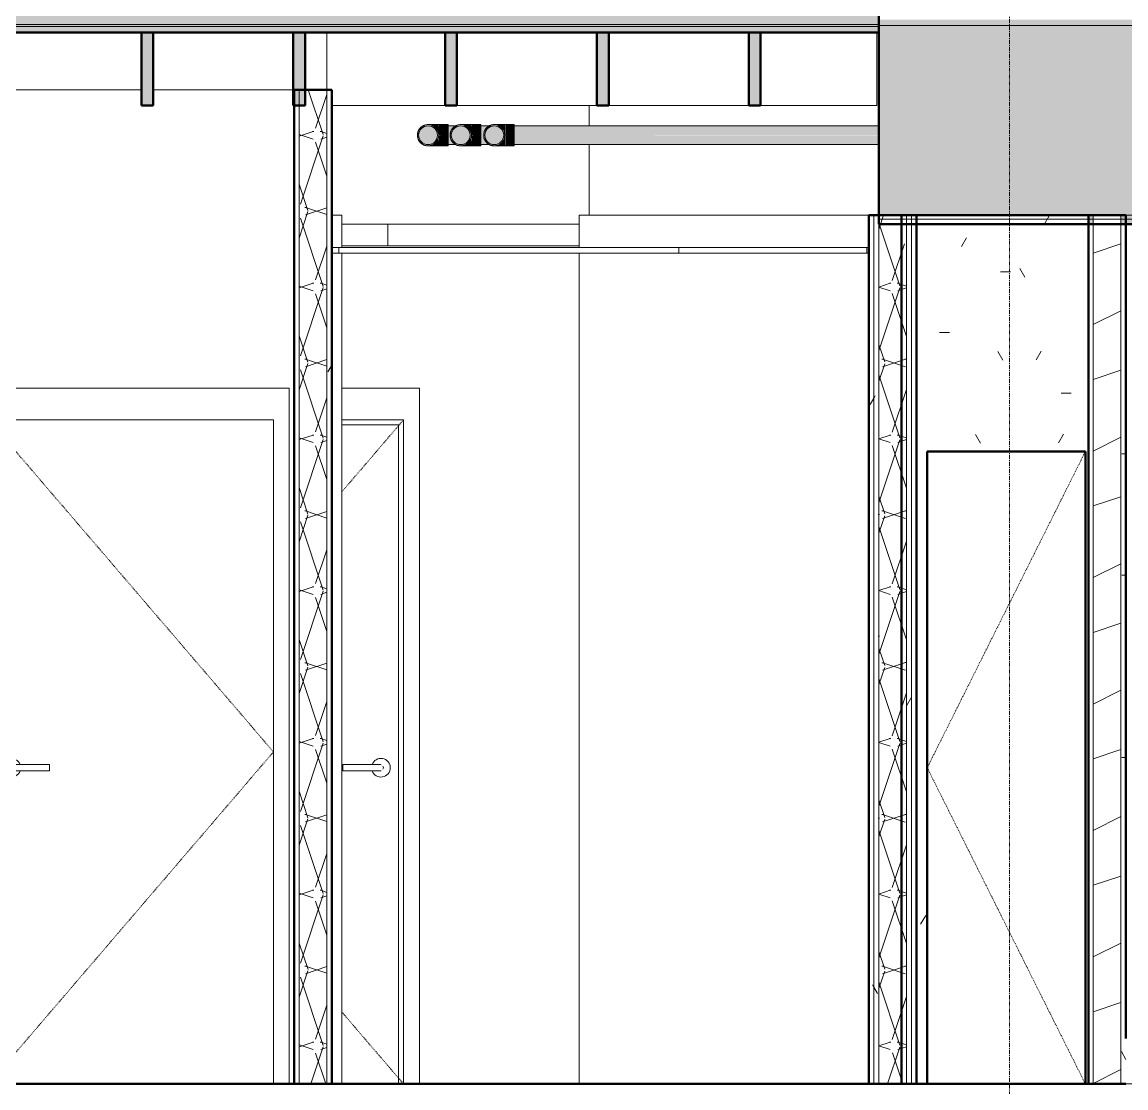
# Model space of a CAD drawing. Header units: inches. Extents: x 9610 to 16692, y -360 to 647.
# Drawn here: x 10342.4 to 10481.9, y -0.5 to 134.3 of the extents above; entities that cross this region are included whole.
import ezdxf

# ---------------------------------------------------------------- set-up
doc = ezdxf.new("R2010")
doc.units = ezdxf.units.IN
doc.header["$MEASUREMENT"] = 0
for name, pattern in [('Aligning Line 1_8_', [0.25, 0.125, -0.125]), ('Dash 1_16_', [0.125, 0.0625, -0.0625]), ('Grid Line 1_2_', [0.875, 0.5, -0.125, 0.125, -0.125])]:
    doc.linetypes.add(name, pattern=pattern)
for name, color, linetype, lineweight in [('0-1', 7, 'Continuous', 5), ('0-2', 250, 'Continuous', 9), ('0-4', 55, 'Continuous', 9), ('A-CLNG-1', 135, 'Continuous', 13), ('A-DOOR-1', 250, 'Continuous', 9), ('A-DOOR-2', 250, 'Dash 1_16_', 9), ('A-DOOR-FRAM-1', 250, 'Continuous', 9), ('A-FLOR-10', 192, 'Continuous', 50), ('A-FLOR-11', 135, 'Continuous', 13), ('A-FLOR-3', 8, 'Continuous', 5), ('A-FLOR-4', 31, 'Continuous', 5), ('A-FLOR-5', 251, 'Continuous', 5), ('A-FLOR-9', 21, 'Continuous', 13), ('A-FLOR-LEVL-1', 51, 'Grid Line 1_2_', 9), ('A-FLOR-MCUT', 51, 'Continuous', 13), ('A-FLOR-PATT-1', 8, 'Continuous', 9), ('A-WALL-1', 10, 'Continuous', 50), ('A-WALL-2', 7, 'Continuous', 13), ('A-WALL-3', 135, 'Continuous', 13), ('A-WALL-PATT-1', 250, 'Continuous', 9), ('A-WALL-PATT-2', 55, 'Continuous', 9), ('A-WALL-PATT-3', 53, 'Continuous', 9), ('G-ANNO-SYMB', 111, 'Aligning Line 1_8_', 9), ('I-WALL-1', 135, 'Continuous', 13), ('I-WALL-2', 10, 'Continuous', 50), ('P-PIPE-1', 55, 'Continuous', 9), ('P-PIPE-2', 8, 'Continuous', 5), ('P-PIPE-3', 94, 'Continuous', 9), ('S-BEAM-1', 55, 'Continuous', 9), ('S-BEAM-2', 41, 'Continuous', 9), ('S-BEAM-3', 10, 'Continuous', 50), ('S-GRID-1', 1, 'Grid Line 1_2_', 9)]:
    doc.layers.add(name, color=color, linetype=linetype, lineweight=lineweight)
pattern_1 = [(0, (10995.947, 72), (30.72, 7.68), [1.267, -21.773, 1.267, -21.773, -122.88]), (0, (10995.947, 72), (30.72, 7.68), [-46.08, 1.267, -44.813, 1.267, -21.773, -53.76]), (0, (10995.947, 72), (30.72, 7.68), [-115.2, 1.267, -14.093, 1.267, -37.133]), (120, (11007.467, 75.84), (-22.011075, 22.7643), [1.267, -21.773, 1.267, -21.773, -122.88]), (120, (11007.467, 75.84), (-22.011075, 22.7643), [-46.08, 1.267, -44.813, 1.267, -21.773, -53.76]), (120, (11007.467, 75.84), (-22.011075, 22.7643), [-115.2, 1.267, -14.093, 1.267, -37.133]), (240, (11011.307, 91.2), (-8.708925, -30.4443), [1.267, -21.773, 1.267, -21.773, -122.88]), (240, (11011.307, 91.2), (-8.708925, -30.4443), [-46.08, 1.267, -44.813, 1.267, -21.773, -53.76]), (240, (11011.307, 91.2), (-8.708925, -30.4443), [-115.2, 1.267, -14.093, 1.267, -37.133])]
pattern_2 = [(161.57, (10996.427, 72.48), (-3.8399538, -1.54e-05), [0, -27.322, 3.034, 0]), (18.43, (10995.467, 72.48), (-3.8399538, 1.54e-05), [0, -27.322, 3.034, 0]), (108.43, (10996.427, 72.48), (1.919622, -9.6005246), [9.106, -21.25]), (71.57, (10995.467, 72.48), (1.919622, 9.6005246), [9.106, -21.25])]

# ---------------------------------------------------------------- blocks, each defined once
blk = doc.blocks.new('Single-Flush - CLOSET-1720256-BUILDING SECTION - EAST_WEST - LOOKING NORTH')
at = {"layer": 'A-DOOR-2'}
for p in [(10477.58, 216), (10477.58, 136)]:
    blk.add_line(p, (10457.58, 176), dxfattribs=at)
blk = doc.blocks.new('CTR - 1st Phase - Unit Layouts_rvt-1-BUILDING SECTION - EAST_WEST - LOOKING NORTH')
at = {"layer": 'A-WALL-PATT-1'}
h = blk.add_hatch(dxfattribs=at)
h.set_pattern_fill('FP_1', color=256, style=0, pattern_type=2)
h.set_pattern_definition(pattern_1)
h.paths.add_polyline_path([(10477.18, 0), (10477.18, 109.87), (10453.54, 109.87), (10454.19, 103.92), (10454.19, 0), (10456.8, 0), (10456.8, 80), (10476.8, 80), (10476.8, 0)], flags=0)
h = blk.add_hatch(dxfattribs=at)
h.set_pattern_fill('FP_1', color=256, style=0, pattern_type=2)
h.set_pattern_definition(pattern_1)
h.paths.add_polyline_path([(10481.93, 0), (10481.93, 108.75), (10481.3, 108.75), (10481.3, 0)], flags=0)
at = {"layer": 'A-WALL-PATT-2'}
h = blk.add_hatch(dxfattribs=at)
h.set_pattern_fill('FP_4', color=256, style=0, pattern_type=2)
h.set_pattern_definition([(216.87, (11002.345, 87.994), (47.980943, 31.987086), [7.997, -71.971]), (206.565, (11011.941, 83.196), (-15.99371, -15.99413), [17.881, -17.881]), (198.435, (11011.941, 75.199), (-31.98674, -15.99388), [10.115, -40.461])])
h.paths.add_polyline_path([(10477.8, 0), (10481.3, 0), (10481.3, 109.87), (10477.8, 109.87), (10477.8, 5.5)], flags=0)
at = {"layer": 'A-WALL-1'}
for p, q in [((10477.18, 109.87), (10453.54, 109.87)), ((10453.54, 109.87), (10453.54, 0)), ((10481.93, 109.87), (10477.18, 109.87)), ((10477.18, 109.87), (10477.18, 0)), ((10477.18, 0), (10477.18, 109.87)), ((10481.93, 5.75), (10481.93, 109.87)), ((10456.8, 0), (10456.8, 80)), ((10456.8, 80), (10476.8, 80)), ((10476.8, 80), (10476.8, 0)), ((10453.54, 0), (10456.8, 0)), ((10476.8, 0), (10477.18, 0)), ((10477.18, 0), (10481.93, 0))]:
    blk.add_line(p, q, dxfattribs=at)
at = {"layer": 'A-WALL-2'}
for p, q in [((10477.8, 0), (10477.8, 109.87)), ((10481.3, 0), (10481.3, 109.87))]:
    blk.add_line(p, q, dxfattribs=at)
at = {"layer": 'A-WALL-3'}
blk.add_line((10388.6, 108.75), (10388.6, 106), dxfattribs=at)
at = {"layer": '0-2'}
blk.add_blockref('Single-Flush - CLOSET-1720256-BUILDING SECTION - EAST_WEST - LOOKING NORTH', (-0.78, -136), dxfattribs=at)
blk = doc.blocks.new('HOLLOW METAL - STAIR DOOR-2010521-BUILDING SECTION - EAST_WEST - LOOKING NORTH')
at = {"layer": 'A-DOOR-1'}
for p, q in [((10338.14, 84), (10338.14, 0)), ((10374.14, 84), (10338.14, 84)), ((10374.14, 0), (10374.14, 84)), ((10345.82, 40.39), (10341.68, 40.39)), ((10341.68, 39.61), (10345.82, 39.61)), ((10345.82, 40.39), (10345.82, 40)), ((10345.82, 40), (10345.82, 39.61))]:
    blk.add_line(p, q, dxfattribs=at)
at = {"layer": 'A-DOOR-1', "flags": 128}
for points in [[(10341.68, 40.39), (10341.66, 40.39), (10341.64, 40.39), (10341.61, 40.39), (10341.59, 40.39), (10341.57, 40.39), (10341.54, 40.39), (10341.52, 40.39), (10341.5, 40.39), (10341.48, 40.39), (10341.45, 40.39), (10341.43, 40.39), (10341.41, 40.39), (10341.39, 40.39), (10341.37, 40.39), (10341.35, 40.39), (10341.33, 40.39), (10341.31, 40.39), (10341.29, 40.39), (10341.28, 40.39), (10341.26, 40.39), (10341.24, 40.39), (10341.23, 40.39), (10341.21, 40.39), (10341.2, 40.39), (10341.19, 40.39), (10341.17, 40.39), (10341.16, 40.39), (10341.15, 40.39), (10341.14, 40.39), (10341.13, 40.39), (10341.12, 40.39), (10341.12, 40.39), (10341.11, 40.39), (10341.11, 40.39), (10341.1, 40.39), (10341.1, 40.39), (10341.09, 40.39), (10341.09, 40.39), (10341.09, 40.39)], [(10341.09, 39.61), (10341.09, 39.61), (10341.09, 39.61), (10341.1, 39.61), (10341.1, 39.61), (10341.1, 39.61), (10341.11, 39.61), (10341.12, 39.61), (10341.12, 39.61), (10341.13, 39.61), (10341.14, 39.61), (10341.15, 39.61), (10341.16, 39.61), (10341.17, 39.61), (10341.18, 39.61), (10341.2, 39.61), (10341.21, 39.61), (10341.22, 39.61), (10341.24, 39.61), (10341.26, 39.61), (10341.27, 39.61), (10341.29, 39.61), (10341.31, 39.61), (10341.33, 39.61), (10341.34, 39.61), (10341.36, 39.61), (10341.38, 39.61), (10341.4, 39.61), (10341.43, 39.61), (10341.45, 39.61), (10341.47, 39.61), (10341.49, 39.61), (10341.51, 39.61), (10341.54, 39.61), (10341.56, 39.61), (10341.58, 39.61), (10341.61, 39.61), (10341.63, 39.61), (10341.65, 39.61), (10341.68, 39.61), (10341.68, 39.61)]]:
    blk.add_lwpolyline(points, dxfattribs=at)
at = {"layer": 'A-DOOR-1'}
for centre, radius, start, end in [((10340.99, 40), 1.18, 19.6343, 180), ((10340.99, 40), 1.18, 180, 340.4367), ((10341.09, 40), 0.394, 150, 180), ((10341.09, 40), 0.394, 180, 210), ((10341.09, 40), 0.394, 90, 105), ((10341.09, 40), 0.394, 255, 270)]:
    blk.add_arc(centre, radius, start, end, dxfattribs=at)
at = {"layer": 'A-DOOR-2'}
for p, q in [((10338.14, 84), (10374.14, 42)), ((10374.14, 42), (10338.14, 0))]:
    blk.add_line(p, q, dxfattribs=at)
at = {"layer": 'A-DOOR-FRAM-1'}
for p, q in [((10336.14, 88), (10336.14, 0)), ((10376.14, 88), (10336.14, 88)), ((10376.14, 0), (10376.14, 88)), ((10338.14, 0), (10338.14, 84)), ((10338.14, 84), (10374.14, 84)), ((10374.14, 0), (10374.14, 84))]:
    blk.add_line(p, q, dxfattribs=at)
blk = doc.blocks.new('Dimension Lumber - 2x10-V17-BUILDING SECTION - EAST_WEST - LOOKING NORTH')
at = {"layer": 'S-BEAM-1'}
for p, q in [((10380.89, 125.75), (10380.89, 133)), ((10450.41, 133), (10450.41, 123.75)), ((10381.51, 123.75), (10395.84, 123.75)), ((10397.34, 123.75), (10415.04, 123.75)), ((10416.54, 123.75), (10434.24, 123.75)), ((10435.74, 123.75), (10450.41, 123.75))]:
    blk.add_line(p, q, dxfattribs=at)
blk = doc.blocks.new('Dimension Lumber - 2x10-2069430-BUILDING SECTION - EAST_WEST - LOOKING NORTH')
at = {"layer": 'S-BEAM-2'}
blk.add_hatch(color=256, dxfattribs=at).paths.add_polyline_path([(10261.44, 255.75), (10262.94, 255.75), (10262.94, 265), (10261.44, 265), (10261.44, 257.75)], flags=0)
at = {"layer": 'S-BEAM-3'}
for p, q in [((10262.94, 265), (10261.44, 265)), ((10261.44, 265), (10261.44, 255.75)), ((10262.94, 255.75), (10262.94, 265)), ((10261.44, 255.75), (10262.94, 255.75))]:
    blk.add_line(p, q, dxfattribs=at)
blk = doc.blocks.new('Dimension Lumber - 2x10-2069432-BUILDING SECTION - EAST_WEST - LOOKING NORTH')
at = {"layer": 'S-BEAM-2'}
blk.add_hatch(color=256, dxfattribs=at).paths.add_polyline_path([(10395.84, 255.75), (10397.34, 255.75), (10397.34, 265), (10395.84, 265), (10395.84, 257.63)], flags=0)
at = {"layer": 'S-BEAM-3'}
for p, q in [((10397.34, 265), (10395.84, 265)), ((10395.84, 265), (10395.84, 255.75)), ((10397.34, 255.75), (10397.34, 265)), ((10395.84, 255.75), (10397.34, 255.75))]:
    blk.add_line(p, q, dxfattribs=at)
blk = doc.blocks.new('Dimension Lumber - 2x10-2069433-BUILDING SECTION - EAST_WEST - LOOKING NORTH')
at = {"layer": 'S-BEAM-2'}
blk.add_hatch(color=256, dxfattribs=at).paths.add_polyline_path([(10416.54, 255.75), (10416.54, 265), (10415.04, 265), (10415.04, 255.75)], flags=0)
at = {"layer": 'S-BEAM-3'}
for p, q in [((10416.54, 265), (10415.04, 265)), ((10415.04, 265), (10415.04, 255.75)), ((10416.54, 255.75), (10416.54, 265)), ((10415.04, 255.75), (10416.54, 255.75))]:
    blk.add_line(p, q, dxfattribs=at)
blk = doc.blocks.new('Dimension Lumber - 2x10-2069434-BUILDING SECTION - EAST_WEST - LOOKING NORTH')
at = {"layer": 'S-BEAM-2'}
blk.add_hatch(color=256, dxfattribs=at).paths.add_polyline_path([(10435.74, 255.75), (10435.74, 265), (10434.24, 265), (10434.24, 255.75)], flags=0)
at = {"layer": 'S-BEAM-3'}
for p, q in [((10435.74, 265), (10434.24, 265)), ((10434.24, 265), (10434.24, 255.75)), ((10435.74, 255.75), (10435.74, 265)), ((10434.24, 255.75), (10435.74, 255.75))]:
    blk.add_line(p, q, dxfattribs=at)
blk = doc.blocks.new('HOLLOW METAL - UNIT DOOR-V19-BUILDING SECTION - EAST_WEST - LOOKING NORTH')
at = {"layer": 'A-DOOR-1'}
for p, q in [((10387.05, 40.39), (10382.91, 40.39)), ((10382.91, 40), (10382.91, 40.39)), ((10382.91, 39.61), (10382.91, 40)), ((10382.91, 39.61), (10387.05, 39.61))]:
    blk.add_line(p, q, dxfattribs=at)
at = {"layer": 'A-DOOR-1', "flags": 128}
for points in [[(10387.64, 40.39), (10387.64, 40.39), (10387.63, 40.39), (10387.63, 40.39), (10387.63, 40.39), (10387.62, 40.39), (10387.62, 40.39), (10387.61, 40.39), (10387.61, 40.39), (10387.6, 40.39), (10387.59, 40.39), (10387.58, 40.39), (10387.57, 40.39), (10387.56, 40.39), (10387.55, 40.39), (10387.53, 40.39), (10387.52, 40.39), (10387.5, 40.39), (10387.49, 40.39), (10387.47, 40.39), (10387.46, 40.39), (10387.44, 40.39), (10387.42, 40.39), (10387.4, 40.39), (10387.38, 40.39), (10387.36, 40.39), (10387.34, 40.39), (10387.32, 40.39), (10387.3, 40.39), (10387.28, 40.39), (10387.26, 40.39), (10387.24, 40.39), (10387.22, 40.39), (10387.19, 40.39), (10387.17, 40.39), (10387.15, 40.39), (10387.12, 40.39), (10387.1, 40.39), (10387.08, 40.39), (10387.05, 40.39), (10387.05, 40.39)], [(10387.05, 39.61), (10387.07, 39.61), (10387.09, 39.61), (10387.12, 39.61), (10387.14, 39.61), (10387.16, 39.61), (10387.19, 39.61), (10387.21, 39.61), (10387.23, 39.61), (10387.25, 39.61), (10387.28, 39.61), (10387.3, 39.61), (10387.32, 39.61), (10387.34, 39.61), (10387.36, 39.61), (10387.38, 39.61), (10387.4, 39.61), (10387.42, 39.61), (10387.44, 39.61), (10387.45, 39.61), (10387.47, 39.61), (10387.49, 39.61), (10387.5, 39.61), (10387.52, 39.61), (10387.53, 39.61), (10387.54, 39.61), (10387.56, 39.61), (10387.57, 39.61), (10387.58, 39.61), (10387.59, 39.61), (10387.6, 39.61), (10387.6, 39.61), (10387.61, 39.61), (10387.62, 39.61), (10387.62, 39.61), (10387.63, 39.61), (10387.63, 39.61), (10387.63, 39.61), (10387.64, 39.61), (10387.64, 39.61)]]:
    blk.add_lwpolyline(points, dxfattribs=at)
at = {"layer": 'A-DOOR-1'}
for centre, radius, start, end in [((10387.73, 40), 1.18, 360, 160.3657), ((10387.73, 40), 1.18, 199.5633, 360), ((10387.64, 40), 0.394, 75, 90), ((10387.64, 40), 0.394, 270, 285), ((10387.64, 40), 0.394, 0, 30), ((10387.64, 40), 0.394, 330, 0)]:
    blk.add_arc(centre, radius, start, end, dxfattribs=at)
at = {"layer": 'A-DOOR-2'}
for p, q in [((10390.59, 84), (10382.79, 74.9)), ((10382.79, 9.1), (10390.59, 0))]:
    blk.add_line(p, q, dxfattribs=at)
at = {"layer": 'A-DOOR-FRAM-1'}
for p, q in [((10382.79, 84), (10390.59, 84)), ((10390.59, 84), (10390.59, 0)), ((10382.79, 83.38), (10389.96, 83.38)), ((10389.96, 83.38), (10389.96, 0))]:
    blk.add_line(p, q, dxfattribs=at)
blk = doc.blocks.new('Elbow - PVC - Sch 40 - Standard-2079255-BUILDING SECTION - EAST_WEST - LOOKING NORTH')
at = {"layer": 'P-PIPE-1'}
h = blk.add_hatch(color=256, dxfattribs=at)
h.paths.add_polyline_path([(10393.69, 118.66), (10394.04, 118.7), (10394.38, 118.85), (10394.73, 119.16), (10394.86, 119.35), (10394.99, 119.65), (10395.02, 120.11), (10394.99, 120.35), (10394.84, 120.69), (10394.53, 121.04), (10394.28, 121.2), (10394, 121.3), (10393.67, 121.34), (10393.34, 121.3), (10392.92, 121.09), (10392.66, 120.85), (10392.5, 120.62), (10392.39, 120.35), (10392.35, 120), (10392.39, 119.65), (10392.54, 119.31), (10392.85, 118.96), (10393.1, 118.8), (10393.38, 118.7)], flags=0)
h.paths.add_polyline_path([(10393.69, 118.81), (10393.38, 118.85), (10393.05, 119.01), (10392.85, 119.16), (10392.66, 119.41), (10392.53, 119.82), (10392.52, 120.11), (10392.54, 120.31), (10392.74, 120.7), (10392.91, 120.88), (10393.1, 121.03), (10393.38, 121.15), (10393.69, 121.19), (10394, 121.15), (10394.39, 120.95), (10394.61, 120.74), (10394.72, 120.59), (10394.85, 120.18), (10394.88, 120), (10394.84, 119.69), (10394.72, 119.41), (10394.53, 119.16), (10394.19, 118.93), (10393.87, 118.84)], flags=0)
h = blk.add_hatch(color=256, dxfattribs=at)
h.paths.add_polyline_path([(10395.04, 120), (10395.07, 120.95), (10395.03, 121.34), (10394.32, 121.3), (10394.26, 121.29), (10394.12, 121.27), (10394.45, 121.1), (10394.74, 120.82), (10394.87, 120.63), (10394.99, 120.35), (10395.04, 120.03)], flags=0)
h.paths.add_polyline_path([(10394.72, 120.89), (10394.48, 121.11), (10394.66, 120.95)], flags=0)
h.paths.add_polyline_path([(10394.26, 121.29), (10394.12, 121.34), (10394.21, 121.3)], flags=0)
for points in [[(10395.1, 120), (10396.22, 120), (10396.22, 121.34), (10395.07, 121.3), (10395.07, 120)], [(10395.1, 118.66), (10396.22, 118.66), (10396.22, 120), (10395.07, 119.96), (10395.07, 118.66)]]:
    blk.add_hatch(color=256, dxfattribs=at).paths.add_polyline_path(points, flags=0)
h = blk.add_hatch(color=256, dxfattribs=at)
h.paths.add_polyline_path([(10394.64, 119.05), (10394.53, 118.93), (10394.61, 119.02)], flags=0)
h.paths.add_polyline_path([(10395.07, 118.66), (10395.03, 119.94), (10394.93, 119.51), (10394.84, 119.31), (10394.53, 118.96), (10394.31, 118.81), (10394.12, 118.7), (10394.12, 118.66), (10395.03, 118.66)], flags=0)
for p, q in [((10396.22, 121.34), (10395.07, 121.34)), ((10396.22, 121.34), (10396.22, 120)), ((10395.07, 118.66), (10396.22, 118.66)), ((10396.22, 120), (10396.22, 118.66))]:
    blk.add_line(p, q, dxfattribs=at)
at = {"layer": 'P-PIPE-1', "flags": 128}
for points in [[(10392.35, 120), (10392.35, 120.05), (10392.35, 120.11), (10392.36, 120.16), (10392.36, 120.21), (10392.37, 120.27), (10392.38, 120.32), (10392.4, 120.37), (10392.41, 120.42), (10392.43, 120.47), (10392.45, 120.52), (10392.47, 120.57), (10392.5, 120.62), (10392.52, 120.67), (10392.55, 120.71), (10392.58, 120.76), (10392.61, 120.8), (10392.64, 120.85), (10392.68, 120.89), (10392.72, 120.93), (10392.75, 120.96), (10392.79, 121), (10392.83, 121.04), (10392.88, 121.07), (10392.92, 121.1), (10392.96, 121.13), (10393.01, 121.16), (10393.06, 121.19), (10393.1, 121.21), (10393.15, 121.23), (10393.2, 121.25), (10393.25, 121.27), (10393.3, 121.29), (10393.36, 121.3), (10393.41, 121.31), (10393.46, 121.32), (10393.51, 121.33), (10393.57, 121.34), (10393.62, 121.34), (10393.68, 121.34), (10393.69, 121.34)], [(10393.69, 121.34), (10393.69, 121.34), (10393.69, 121.34), (10393.7, 121.34), (10393.71, 121.34), (10393.72, 121.34), (10393.73, 121.34), (10393.74, 121.34), (10393.76, 121.34), (10393.78, 121.34), (10393.8, 121.34), (10393.82, 121.34), (10393.85, 121.34), (10393.87, 121.34), (10393.9, 121.34), (10393.93, 121.34), (10393.96, 121.34), (10394, 121.34), (10394.03, 121.34), (10394.07, 121.34), (10394.11, 121.34), (10394.15, 121.34), (10394.19, 121.34), (10394.23, 121.34), (10394.28, 121.34), (10394.32, 121.34), (10394.37, 121.34), (10394.42, 121.34), (10394.47, 121.34), (10394.52, 121.34), (10394.57, 121.34), (10394.62, 121.34), (10394.67, 121.34), (10394.72, 121.34), (10394.78, 121.34), (10394.83, 121.34), (10394.89, 121.34), (10394.94, 121.34), (10395, 121.34), (10395.05, 121.34), (10395.07, 121.34)], [(10393.69, 118.66), (10393.64, 118.66), (10393.58, 118.66), (10393.53, 118.67), (10393.48, 118.67), (10393.42, 118.68), (10393.37, 118.69), (10393.32, 118.71), (10393.27, 118.72), (10393.22, 118.74), (10393.17, 118.76), (10393.12, 118.78), (10393.07, 118.81), (10393.02, 118.83), (10392.98, 118.86), (10392.93, 118.89), (10392.89, 118.92), (10392.84, 118.95), (10392.8, 118.99), (10392.76, 119.03), (10392.73, 119.06), (10392.69, 119.1), (10392.65, 119.14), (10392.62, 119.19), (10392.59, 119.23), (10392.56, 119.27), (10392.53, 119.32), (10392.5, 119.37), (10392.48, 119.41), (10392.46, 119.46), (10392.44, 119.51), (10392.42, 119.56), (10392.4, 119.61), (10392.39, 119.67), (10392.38, 119.72), (10392.37, 119.77), (10392.36, 119.82), (10392.35, 119.88), (10392.35, 119.93), (10392.35, 119.99), (10392.35, 120)], [(10395.07, 118.66), (10395.01, 118.66), (10394.96, 118.66), (10394.9, 118.66), (10394.85, 118.66), (10394.79, 118.66), (10394.74, 118.66), (10394.69, 118.66), (10394.63, 118.66), (10394.58, 118.66), (10394.53, 118.66), (10394.48, 118.66), (10394.43, 118.66), (10394.38, 118.66), (10394.33, 118.66), (10394.29, 118.66), (10394.24, 118.66), (10394.2, 118.66), (10394.16, 118.66), (10394.12, 118.66), (10394.08, 118.66), (10394.04, 118.66), (10394.01, 118.66), (10393.97, 118.66), (10393.94, 118.66), (10393.91, 118.66), (10393.88, 118.66), (10393.85, 118.66), (10393.83, 118.66), (10393.8, 118.66), (10393.78, 118.66), (10393.76, 118.66), (10393.75, 118.66), (10393.73, 118.66), (10393.72, 118.66), (10393.71, 118.66), (10393.7, 118.66), (10393.7, 118.66), (10393.69, 118.66), (10393.69, 118.66)]]:
    blk.add_lwpolyline(points, dxfattribs=at)
at = {"layer": 'P-PIPE-1'}
for start, end in [(0, 180), (180, 360)]:
    blk.add_arc((10393.69, 120), 1.34, start, end, dxfattribs=at)
blk = doc.blocks.new('CTR - 1st Phase - Common Walls_rvt-1-BUILDING SECTION - EAST_WEST - LOOKING NORTH')
at = {"layer": 'A-WALL-PATT-1'}
h = blk.add_hatch(dxfattribs=at)
h.set_pattern_fill('FP_1', color=256, style=0, pattern_type=2)
h.set_pattern_definition(pattern_1)
h.paths.add_polyline_path([(10381.51, 0), (10381.51, 125.75), (10380.89, 125.75), (10380.89, 0)], flags=0)
h = blk.add_hatch(dxfattribs=at)
h.set_pattern_fill('FP_1', color=256, style=0, pattern_type=2)
h.set_pattern_definition(pattern_1)
h.paths.add_polyline_path([(10449.44, 0), (10450.06, 0), (10450.06, 109.88), (10449.44, 109.88), (10449.44, 11.23)], flags=0)
h = blk.add_hatch(dxfattribs=at)
h.set_pattern_fill('FP_1', color=256, style=0, pattern_type=2)
h.set_pattern_definition(pattern_1)
h.paths.add_polyline_path([(10450.06, 0), (10450.69, 0), (10450.69, 109.88), (10450.06, 109.88), (10450.06, 11.23)], flags=0)
at = {"layer": 'A-WALL-PATT-3'}
h = blk.add_hatch(dxfattribs=at)
h.set_pattern_fill('FP_5', color=256, style=0, pattern_type=2)
h.set_pattern_definition(pattern_2)
h.paths.add_polyline_path([(10380.89, 0), (10380.89, 125.75), (10377.39, 125.75), (10377.39, 0)], flags=0)
h = blk.add_hatch(dxfattribs=at)
h.set_pattern_fill('FP_5', color=256, style=0, pattern_type=2)
h.set_pattern_definition(pattern_2)
h.paths.add_polyline_path([(10454.19, 0), (10454.19, 103.92), (10453.54, 109.88), (10450.69, 109.88), (10450.69, 0), (10453.54, 0)], flags=0)
at = {"layer": 'P-PIPE-1'}
for points in [[(10393.69, 118.81), (10394.05, 118.88), (10394.28, 118.97), (10394.53, 119.16), (10394.72, 119.41), (10394.84, 119.71), (10394.86, 120.11), (10394.79, 120.43), (10394.66, 120.67), (10394.53, 120.84), (10394.23, 121.05), (10393.87, 121.16), (10393.69, 121.19), (10393.38, 121.15), (10393.1, 121.03), (10392.85, 120.84), (10392.64, 120.55), (10392.53, 120.18), (10392.52, 119.9), (10392.56, 119.65), (10392.66, 119.41), (10392.85, 119.16), (10393.1, 118.97), (10393.51, 118.84)], [(10397.82, 118.81), (10398.18, 118.88), (10398.41, 118.97), (10398.66, 119.16), (10398.85, 119.41), (10398.97, 119.71), (10398.99, 120.11), (10398.92, 120.43), (10398.79, 120.67), (10398.66, 120.84), (10398.35, 121.05), (10398, 121.16), (10397.82, 121.19), (10397.51, 121.15), (10397.22, 121.03), (10396.98, 120.84), (10396.77, 120.55), (10396.65, 120.18), (10396.64, 119.9), (10396.69, 119.65), (10396.79, 119.41), (10396.98, 119.16), (10397.22, 118.97), (10397.64, 118.84)], [(10402.06, 118.81), (10402.43, 118.88), (10402.65, 118.97), (10402.9, 119.16), (10403.09, 119.41), (10403.21, 119.71), (10403.23, 120.11), (10403.16, 120.43), (10403.03, 120.67), (10402.9, 120.84), (10402.6, 121.05), (10402.24, 121.16), (10402.06, 121.19), (10401.75, 121.15), (10401.47, 121.03), (10401.22, 120.84), (10401.02, 120.55), (10400.9, 120.18), (10400.89, 119.9), (10400.93, 119.65), (10401.03, 119.41), (10401.22, 119.16), (10401.47, 118.97), (10401.88, 118.84)]]:
    blk.add_hatch(color=256, dxfattribs=at).paths.add_polyline_path(points, flags=0)
at = {"layer": 'P-PIPE-2'}
h = blk.add_hatch(color=256, dxfattribs=at)
h.paths.add_polyline_path([(10399.19, 120), (10399.15, 120.11), (10399.17, 120)], flags=0)
h.paths.add_polyline_path([(10396.22, 120), (10396.47, 120), (10396.52, 120.35), (10396.67, 120.69), (10396.98, 121.04), (10397.15, 121.19), (10396.22, 121.15), (10396.22, 120)], flags=0)
h = blk.add_hatch(color=256, dxfattribs=at)
h.paths.add_polyline_path([(10403.44, 120), (10403.4, 120.11), (10403.41, 120)], flags=0)
h.paths.add_polyline_path([(10400.72, 120), (10400.76, 120.35), (10400.91, 120.69), (10401.22, 121.04), (10401.39, 121.19), (10400.35, 121.15), (10400.35, 120), (10400.48, 120)], flags=0)
h = blk.add_hatch(color=256, dxfattribs=at)
h.paths.add_polyline_path([(10404.59, 120), (10450.69, 120.02), (10450.69, 121.19), (10404.59, 121.15), (10404.59, 120)], flags=0)
h.paths.add_polyline_path([(11247.2, 120), (11247.39, 120), (11247.39, 121.19), (11247.2, 121.15), (11247.2, 120.11)], flags=0)
h = blk.add_hatch(color=256, dxfattribs=at)
h.paths.add_polyline_path([(10396.22, 118.81), (10397.12, 118.85), (10396.78, 119.16), (10396.62, 119.41), (10396.51, 119.69), (10396.47, 120), (10396.22, 120), (10396.22, 118.84)], flags=0)
h.paths.add_polyline_path([(10399.19, 119.65), (10399.16, 120), (10399.18, 119.87), (10399.19, 119.69)], flags=0)
h = blk.add_hatch(color=256, dxfattribs=at)
h.paths.add_polyline_path([(10400.35, 118.81), (10401.37, 118.85), (10401.02, 119.16), (10400.86, 119.41), (10400.76, 119.69), (10400.72, 120), (10400.35, 120), (10400.35, 118.84)], flags=0)
h.paths.add_polyline_path([(10403.36, 119.65), (10403.41, 120), (10403.4, 120), (10403.36, 119.69)], flags=0)
h = blk.add_hatch(color=256, dxfattribs=at)
h.paths.add_polyline_path([(10416.63, 118.81), (10450.69, 118.85), (10450.69, 120), (10404.59, 120), (10404.59, 118.81), (10414.04, 118.81)], flags=0)
h.paths.add_polyline_path([(11247.2, 118.81), (11247.39, 118.85), (11247.39, 120), (11247.2, 120), (11247.2, 118.82)], flags=0)
at = {"layer": 'A-CLNG-1'}
for p, q in [((10381.51, 105.82), (10382.41, 105.82)), ((10382.41, 105.07), (10381.51, 105.07)), ((10382.41, 105.82), (10425.39, 105.82)), ((10382.41, 105.82), (10382.41, 105.07)), ((10425.39, 105.07), (10382.41, 105.07)), ((10425.39, 105.82), (10425.39, 105.07)), ((10425.39, 105.82), (10449.16, 105.82)), ((10449.16, 105.07), (10425.39, 105.07)), ((10449.16, 105.82), (10449.44, 105.82)), ((10449.16, 105.07), (10449.16, 105.82)), ((10449.44, 105.07), (10449.16, 105.07))]:
    blk.add_line(p, q, dxfattribs=at)
at = {"layer": 'A-WALL-2'}
for p, q in [((10377.39, 0), (10377.39, 125.75)), ((10380.89, 0), (10380.89, 125.75)), ((10450.06, 0), (10450.06, 109.88)), ((10450.69, 0), (10450.69, 109.88)), ((10454.19, 0), (10454.19, 109.88)), ((10454.81, 0), (10454.81, 109.88))]:
    blk.add_line(p, q, dxfattribs=at)
at = {"layer": 'I-WALL-1'}
for p, q in [((10357.44, 125.75), (10339.74, 125.75)), ((10376.64, 125.75), (10358.94, 125.75)), ((10381.51, 109.88), (10382.79, 109.88)), ((10382.79, 109.88), (10382.79, 105.82)), ((10449.44, 109.88), (10412.79, 109.88)), ((10412.79, 109.88), (10412.79, 105.82)), ((10412.79, 106), (10382.79, 106)), ((10382.79, 105.07), (10382.79, 0)), ((10412.79, 105.07), (10412.79, 0)), ((10336.14, 88), (10376.14, 88)), ((10376.14, 88), (10376.14, 0)), ((10382.79, 88), (10392.59, 88)), ((10392.59, 88), (10392.59, 0))]:
    blk.add_line(p, q, dxfattribs=at)
at = {"layer": 'I-WALL-2'}
for p, q in [((10381.51, 125.75), (10376.76, 125.75)), ((10376.76, 125.75), (10376.76, 0)), ((10381.51, 0), (10381.51, 125.75)), ((10455.44, 109.88), (10449.44, 109.88)), ((10449.44, 109.88), (10449.44, 0)), ((10455.44, 0), (10455.44, 109.88)), ((10376.76, 0), (10381.51, 0)), ((10449.44, 0), (10455.44, 0))]:
    blk.add_line(p, q, dxfattribs=at)
at = {"layer": 'P-PIPE-1'}
for p, q in [((10397.2, 121.19), (10396.22, 121.19)), ((10401.45, 121.19), (10400.35, 121.19)), ((10450.69, 121.19), (10404.59, 121.19)), ((10396.22, 118.81), (10397.2, 118.81)), ((10400.35, 118.81), (10401.45, 118.81)), ((10404.59, 118.81), (10450.69, 118.81))]:
    blk.add_line(p, q, dxfattribs=at)
at = {"layer": 'P-PIPE-3'}
for centre, start, end in [((10393.69, 120), 0, 180), ((10397.82, 120), 0, 180), ((10402.06, 120), 0, 180), ((10393.69, 120), 180, 0), ((10397.82, 120), 180, 0), ((10402.06, 120), 180, 0)]:
    blk.add_arc(centre, 1.19, start, end, dxfattribs=at)
at = {"layer": '0-4'}
for name, p in [('Dimension Lumber - 2x10-2069430-BUILDING SECTION - EAST_WEST - LOOKING NORTH', (96, -132)), ('Dimension Lumber - 2x10-2069430-BUILDING SECTION - EAST_WEST - LOOKING NORTH', (115.2, -132)), ('Dimension Lumber - 2x10-V17-BUILDING SECTION - EAST_WEST - LOOKING NORTH', (0, 0)), ('Dimension Lumber - 2x10-2069432-BUILDING SECTION - EAST_WEST - LOOKING NORTH', (0, -132)), ('Dimension Lumber - 2x10-2069433-BUILDING SECTION - EAST_WEST - LOOKING NORTH', (0, -132)), ('Dimension Lumber - 2x10-2069434-BUILDING SECTION - EAST_WEST - LOOKING NORTH', (0, -132)), ('Elbow - PVC - Sch 40 - Standard-2079255-BUILDING SECTION - EAST_WEST - LOOKING NORTH', (0, 0)), ('Elbow - PVC - Sch 40 - Standard-2079255-BUILDING SECTION - EAST_WEST - LOOKING NORTH', (4.13, 0)), ('Elbow - PVC - Sch 40 - Standard-2079255-BUILDING SECTION - EAST_WEST - LOOKING NORTH', (8.37, 0)), ('HOLLOW METAL - STAIR DOOR-2010521-BUILDING SECTION - EAST_WEST - LOOKING NORTH', (0, 0)), ('HOLLOW METAL - UNIT DOOR-V19-BUILDING SECTION - EAST_WEST - LOOKING NORTH', (0, 0))]:
    blk.add_blockref(name, p, dxfattribs=at)

msp = doc.modelspace()

# ---------------------------------------------------------------- hatches: boundary and pattern name
at = {"layer": 'A-FLOR-3'}
h = msp.add_hatch(color=256, dxfattribs=at)
h.paths.add_polyline_path([(11648.0894, 133.75), (11853.1894, 133.75), (11853.1894, 134), (11648.0894, 134), (11648.0894, 133.875)], flags=0)
h.paths.add_polyline_path([(10413.3059, 133.75), (10450.6894, 133.75), (10450.6894, 134), (10245.5894, 134), (10245.5894, 133.75), (10412.7894, 133.75)], flags=0)
at = {"layer": 'A-FLOR-4'}
h = msp.add_hatch(color=256, dxfattribs=at)
h.paths.add_polyline_path([(11643.7037, 109.875), (11648.0894, 109.875), (11648.0894, 133.875), (11250.1394, 133.875), (11250.1394, 109.875), (11622.3894, 109.875)], flags=0)
h.paths.add_polyline_path([(10847.1793, 109.875), (10848.6394, 109.875), (10848.6394, 133.875), (10450.6894, 133.875), (10450.6894, 109.875), (10825.6516, 109.875)], flags=0)
at = {"layer": 'A-FLOR-5'}
h = msp.add_hatch(color=256, dxfattribs=at)
h.paths.add_polyline_path([(11471.4822, 109.375), (11576.7394, 109.375), (11576.7394, 109.875), (11285.9144, 109.875), (11285.9144, 109.375), (11454.3103, 109.375)], flags=0)
h.paths.add_polyline_path([(11580.7146, 109.375), (11617.4785, 109.375), (11617.4785, 109.875), (11580.2394, 109.875), (11580.2394, 109.375)], flags=0)
h.paths.add_polyline_path([(11621.6098, 109.375), (11621.6035, 109.875), (11620.9785, 109.8376), (11620.9785, 109.375), (11621.6035, 109.375)], flags=0)
h.paths.add_polyline_path([(10522.6644, 109.375), (10812.8644, 109.375), (10812.8644, 109.875), (10522.0394, 109.875), (10522.0394, 109.375)], flags=0)
h.paths.add_polyline_path([(10518.0642, 109.375), (10518.5394, 109.375), (10518.5394, 109.875), (10481.3003, 109.875), (10481.3003, 109.375), (10502.7363, 109.375)], flags=0)
h.paths.add_polyline_path([(10477.8003, 109.375), (10477.8003, 109.875), (10477.1753, 109.875), (10477.1753, 109.375)], flags=0)
at = {"layer": 'A-FLOR-9'}
h = msp.add_hatch(color=256, dxfattribs=at)
h.paths.add_polyline_path([(11757.0019, 133), (11853.1894, 133), (11853.1894, 133.75), (11648.0894, 133.75), (11648.0894, 133), (11751.3422, 133)], flags=0)
h.paths.add_polyline_path([(10450.6894, 133), (10450.6894, 133.75), (10245.5894, 133.75), (10245.5894, 133), (10450.4144, 133)], flags=0)
at = {"layer": 'A-FLOR-PATT-1'}
h = msp.add_hatch(dxfattribs=at)
h.set_pattern_fill('FP_1', color=256, style=0, pattern_type=2)
h.set_pattern_definition(pattern_1)
h.paths.add_polyline_path([(11772.8699, 134), (11853.1894, 134), (11853.1894, 136), (11648.0894, 136), (11648.0894, 134), (11757.0019, 134)], flags=0)
h.paths.add_polyline_path([(10412.7894, 134), (10450.6894, 134), (10450.6894, 136), (10245.5894, 136), (10245.5894, 134), (10395.0979, 134)], flags=0)
h = msp.add_hatch(dxfattribs=at)
h.set_pattern_fill('FP_3', color=256, style=0, pattern_type=2)
h.set_pattern_definition([(0, (10995.947, 72), (0, 4.798), []), (315, (10995.947, 72), (4.798427, 0), [6.786, -6.786]), (45, (10995.947, 72), (4.798427, 0), [6.786, -6.786])])
h.paths.add_polyline_path([(11645.7098, 133.875), (11648.0894, 133.875), (11648.0894, 134.625), (11250.1394, 134.625), (11250.1394, 133.875), (11643.7037, 133.875)], flags=0)
h.paths.add_polyline_path([(10450.6894, 133.875), (10848.6394, 133.875), (10848.6081, 134.625), (10450.6894, 134.625), (10450.6894, 134)], flags=0)
h = msp.add_hatch(dxfattribs=at)
h.set_pattern_fill('FP_1', color=256, style=0, pattern_type=2)
h.set_pattern_definition(pattern_1)
h.paths.add_polyline_path([(11471.4822, 108.75), (11576.7394, 108.75), (11576.7394, 109.375), (11285.9144, 109.375), (11285.9144, 108.75), (11455.8051, 108.75)], flags=0)
h.paths.add_polyline_path([(11580.5274, 108.75), (11617.4785, 108.75), (11617.4785, 109.375), (11580.2394, 109.375), (11580.2394, 108.75)], flags=0)
h.paths.add_polyline_path([(11621.6176, 108.75), (11621.6035, 109.375), (11620.9785, 109.375), (11620.9785, 108.75), (11621.6035, 108.75)], flags=0)
h.paths.add_polyline_path([(10522.7948, 108.75), (10812.8644, 108.75), (10812.8644, 109.375), (10522.0394, 109.375), (10522.0394, 108.75), (10522.6644, 108.75)], flags=0)
h.paths.add_polyline_path([(10518.5394, 108.75), (10518.5394, 109.375), (10481.3003, 109.375), (10481.3003, 108.75), (10518.2514, 108.75)], flags=0)
h.paths.add_polyline_path([(10477.1612, 108.75), (10477.8003, 108.75), (10477.8003, 109.375), (10477.169, 109.375), (10477.1617, 108.7957)], flags=0)

# ---------------------------------------------------------------- linework, layer by layer
at = {"layer": 'A-FLOR-10'}
for p, q in [((10450.6894, 108.75), (10450.6894, 136)), ((10245.5894, 133), (10450.6894, 133)), ((10450.6894, 108.75), (10812.8644, 108.75)), ((10481.9253, 0), (10245.5894, 0))]:
    msp.add_line(p, q, dxfattribs=at)
at = {"layer": 'A-FLOR-11'}
for p, q in [((10381.5394, 123.75), (10381.5394, 109.875)), ((10414.0394, 123.75), (10414.0394, 121.1872)), ((10414.0394, 118.8125), (10414.0394, 109.875)), ((10412.7894, 108.75), (10382.7894, 108.75))]:
    msp.add_line(p, q, dxfattribs=at)
at = {"layer": 'A-FLOR-LEVL-1'}
msp.add_line((9610.2403, 0), (12557.7313, 0), dxfattribs=at)
at = {"layer": 'A-FLOR-MCUT'}
for p, q in [((10450.6894, 134), (10245.5894, 134)), ((10450.6894, 133.75), (10245.5894, 133.75)), ((10848.6394, 133.875), (10450.6894, 133.875)), ((10821.4894, 109.875), (10450.6894, 109.875)), ((10812.8644, 109.375), (10450.6894, 109.375))]:
    msp.add_line(p, q, dxfattribs=at)
at = {"layer": 'G-ANNO-SYMB'}
msp.add_line((9706.2119, 0), (12461.7559, 0), dxfattribs=at)
at = {"layer": 'S-GRID-1'}
msp.add_line((10467.1894, -159.8356), (10467.1894, 470.5), dxfattribs=at)

# ---------------------------------------------------------------- block references
at = {"layer": '0-1'}
for name in ['CTR - 1st Phase - Common Walls_rvt-1-BUILDING SECTION - EAST_WEST - LOOKING NORTH', 'CTR - 1st Phase - Unit Layouts_rvt-1-BUILDING SECTION - EAST_WEST - LOOKING NORTH']:
    msp.add_blockref(name, (0, 0), dxfattribs=at)

doc.saveas('drawing.dxf')
